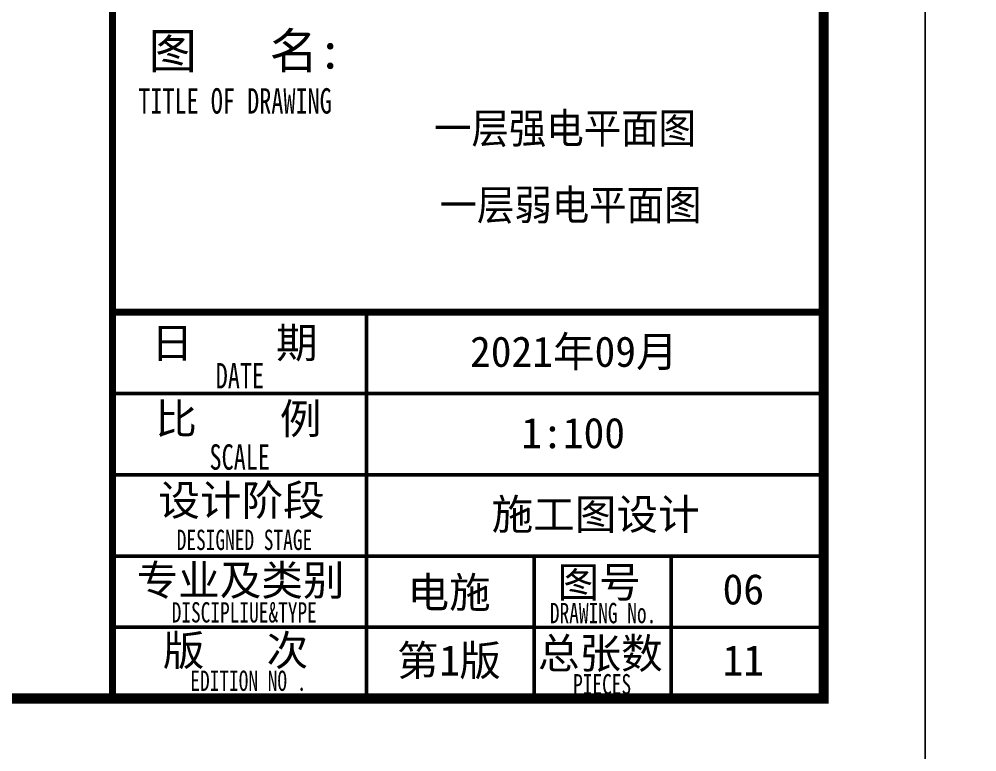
# Model space of a CAD drawing. Extents: x 3753737 to 4713801, y -857380 to 24339.
# Drawn here: x 4101793 to 4111218, y -748179 to -740972 of the extents above; entities that cross this region are included whole.
import ezdxf

# ---------------------------------------------------------------- set-up
doc = ezdxf.new("R2010")
doc.units = 0
doc.header["$LTSCALE"] = 1000
doc.header["$MEASUREMENT"] = 0
doc.layers.add('!!电气', color=1, linetype='CONTINUOUS')
doc.layers.add('图签文字', color=4, linetype='CONTINUOUS')
doc.layers.add('S－GG公共标注', color=7, linetype='CONTINUOUS', lineweight=25)
doc.layers.add('图框', color=147, linetype='CONTINUOUS', lineweight=20)
doc.styles.add('图框宋体', font='', dxfattribs={"width": 0.9})
doc.styles.add('建筑图签-1', font='simhei.ttf', dxfattribs={"width": 0.7})
doc.styles.get('图框宋体').set_extended_font_data('SimSun')

# ---------------------------------------------------------------- blocks, each defined once
blk = doc.blocks.new('A$C190A5FEA')
at = {"layer": '图框'}
for points, const_width in [([(-7000, -57400), (-7000, 0)], 70), ([(-7000, -53599.7), (0, -53599.7)], 70), ([(-4500, -55999.7), (-4500, -53599.7)], 35), ([(-7000, -54399.7), (0, -54399.7)], 35), ([(-7000, -55199.7), (0, -55199.7)], 35), ([(-7000, -55999.7), (0, -55999.7)], 35), ([(-7000, -55999.7), (-500, -55999.7)], 35), ([(-4500, -57399.7), (-4500, -55999.7)], 35), ([(-2850, -57399.7), (-2850, -55999.7)], 35), ([(-2850, -57399.7), (-2850, -55999.7)], 35), ([(-2850, -57399.7), (-2850, -55999.7)], 35), ([(-1500, -57400), (-1500, -56000)], 35), ([(-7000, -56699.7), (-2850, -56699.7)], 35), ([(-2850, -56700), (0, -56700)], 35)]:
    blk.add_lwpolyline(points, dxfattribs=dict(at, const_width=const_width))
at = {"layer": '图签文字', "color": 7, "style": '建筑图签-1'}
for s, height, p in [('图   名:', 350, (-6644.7, -51204.8)), ('日    期', 300, (-6616.1, -54051.2)), ('比    例', 300, (-6577.8, -54798.4)), ('设计阶段', 300, (-6548.1, -55600.3)), ('专业及类别', 300, (-6762, -56386.9)), ('图号', 300, (-2619.1, -56405.6)), ('版   次 ', 300, (-6504, -57077)), ('第 版', 300, (-4199.2, -57176.6)), ('总张数', 300, (-2812.2, -57105.6))]:
    blk.add_text(s, height=height, dxfattribs=at).set_placement(p)
at = {"layer": '图签文字', "style": '建筑图签-1', "width": 0.7}
for s, height, p in [('TITLE OF DRAWING', 250, (-6746, -51647.5)), ('DATE', 250, (-5983.5, -54350.8)), ('SCALE', 250, (-6044.8, -55150)), ('DESIGNED STAGE', 200, (-6367.4, -55940.1)), ('DISCIPLIUE&TYPE', 200, (-6417.1, -56652.9)), ('DRAWING No.', 200, (-2695, -56660.1)), ('EDITION NO .', 200, (-6233.5, -57325.9)), ('PIECES', 200, (-2466.2, -57360.1))]:
    blk.add_text(s, height=height, dxfattribs=at).set_placement(p)
at = {"layer": '图签文字', "color": 6, "style": '建筑图签-1'}
for s, p in [('2021年09月', (-3480.4, -54138.3)), ('1:100', (-2975.5, -54938.3)), ('施工图设计', (-3267.7, -55738.3)), ('电施', (-4095.8, -56507.2)), ('1', (-3783, -57174.9)), ('11', (-995, -57174.9))]:
    blk.add_text(s, height=300, dxfattribs=at).set_placement(p)

msp = doc.modelspace()

# ---------------------------------------------------------------- linework, layer by layer
at = {"layer": '图框'}
for points in [[(4026611, -689253.6), (4110711, -689253.6), (4110711, -748653.6), (4026611, -748653.6)], [(4110711, -689253.6), (4194811, -689253.6), (4194811, -748653.6), (4110711, -748653.6)]]:
    msp.add_lwpolyline(points, close=True, dxfattribs=at)
at = {"layer": '图框', "const_width": 100}
msp.add_lwpolyline([(4109711, -747653.6), (4109711, -690253.6), (4029111, -690253.6), (4029111, -747653.6)], close=True, dxfattribs=at)

# ---------------------------------------------------------------- block references
at = {"layer": '!!电气', "color": 2}
msp.add_blockref('A$C190A5FEA', (4109711, -690253.6), dxfattribs=at)

# ---------------------------------------------------------------- texts
at = {"layer": 'S－GG公共标注', "color": 2, "style": '图框宋体', "width": 0.9}
for s, p in [('一层强电平面图', (4105876.3, -742194.6)), ('一层弱电平面图', (4105930.2, -742949))]:
    msp.add_text(s, height=300, dxfattribs=at).set_placement(p)
at = {"layer": '图签文字', "color": 6, "style": '建筑图签-1'}
msp.add_text('06', height=300, dxfattribs=at).set_placement((4108716, -746728.8))

doc.saveas('drawing.dxf')
